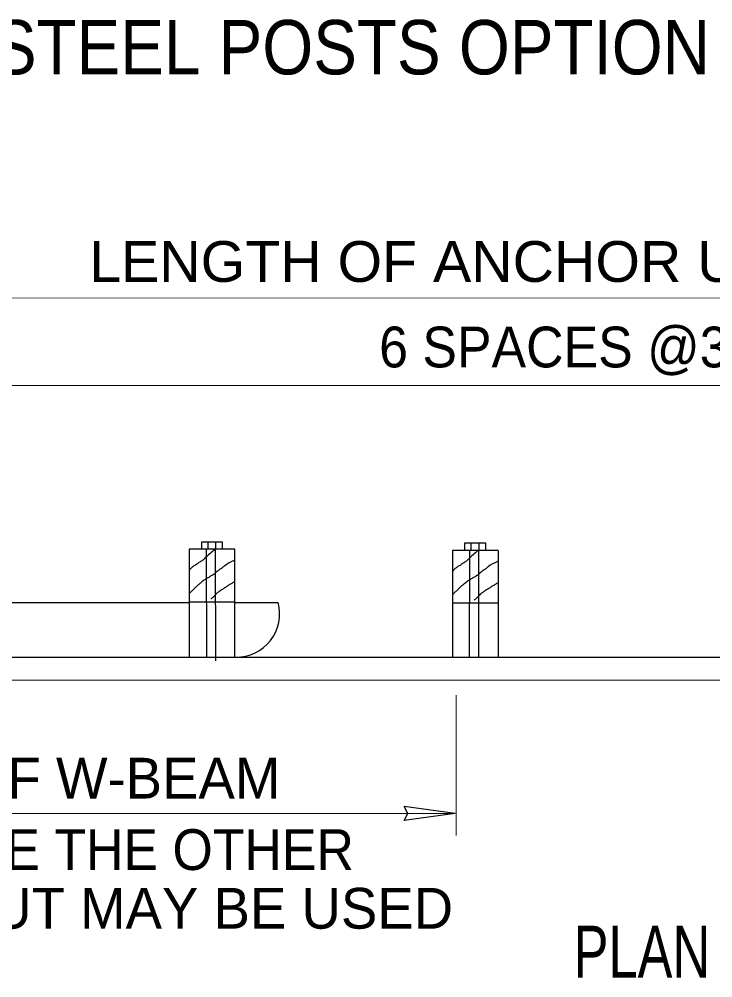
# Model space of a CAD drawing. Extents: x 578 to 948, y 17 to 286.
# Drawn here: x 773.28 to 796.24, y 139.84 to 171.59 of the extents above; entities that cross this region are included whole.
import ezdxf

# ---------------------------------------------------------------- set-up
doc = ezdxf.new("R2010")
doc.units = 0
doc.header["$LTSCALE"] = 0.54
doc.layers.add('1', color=7, linetype='Continuous', lineweight=13)

msp = doc.modelspace()

# ---------------------------------------------------------------- linework, layer by layer
at = {"layer": '1'}
for p, q in [((753.7168, 162.3767), (836.9455, 162.3162)), ((836.9455, 159.4627), (771.1066, 159.4627)), ((787.7466, 149.1955), (787.7521, 144.5564)), ((752.1594, 145.2799), (787.7098, 145.2799))]:
    msp.add_line(p, q, dxfattribs=at)
at = {"layer": '1', "lineweight": 25}
for p, q in [((779.4678, 154.0319), (779.4767, 150.4592)), ((779.5318, 154.0319), (779.5318, 154.2825)), ((779.7688, 154.0273), (779.7778, 150.3341)), ((779.7961, 154.0319), (779.7961, 154.2825)), ((788.2493, 153.9908), (788.2493, 154.237)), ((788.5137, 153.9818), (788.5137, 154.2279)), ((789.1344, 153.9955), (787.6227, 153.9955)), ((787.6291, 153.9908), (787.6291, 150.4593)), ((788.1853, 153.9999), (788.183, 150.4593)), ((788.4862, 153.9908), (788.4825, 150.4593)), ((789.1344, 153.9955), (789.1344, 150.4593)), ((771.9548, 152.2664), (778.9117, 152.2664)), ((780.4254, 152.2855), (778.9117, 152.2855)), ((780.417, 152.2664), (781.8548, 152.2664)), ((789.1428, 152.2491), (787.6565, 152.2491)), ((825.2556, 149.6978), (755.2668, 149.6874)), ((787.7094, 145.2808), (786.0216, 145.5127)), ((787.7094, 145.2808), (786.0216, 145.0488))]:
    msp.add_line(p, q, dxfattribs=at)
for points in [[(780.417, 150.4592), (780.417, 154.0319), (778.9117, 154.0319), (778.9117, 150.4592)], [(779.322, 154.0363), (779.322, 154.2825), (779.9968, 154.2825), (779.9968, 154.0319)], [(788.0395, 153.9999), (788.0395, 154.2461), (788.7142, 154.2461), (788.7142, 153.9908)], [(756.4444, 153.0619), (756.4444, 150.459), (825.258, 150.4597)], [(786.0216, 145.0488), (786.1522, 145.2832), (786.0216, 145.5127)]]:
    msp.add_lwpolyline(points, dxfattribs=at)
msp.add_arc((780.4671, 151.895), 1.4366, 269.35007, 14.98348, dxfattribs=at)
for points in [[(779.7414, 154.0181), (779.4405, 153.7445), (779.3584, 153.6715), (779.2581, 153.6078), (779.1578, 153.5348), (779.0574, 153.4802), (778.9754, 153.4071), (778.9117, 153.316), (778.9117, 153.3068)], [(788.4588, 153.9817), (788.158, 153.7081), (788.076, 153.6351), (787.9755, 153.5713), (787.8753, 153.4984), (787.775, 153.4437), (787.6929, 153.3707), (787.6291, 153.2796), (787.6291, 153.2704)], [(780.398, 153.6624), (780.0879, 153.4893), (779.9968, 153.4162), (779.9056, 153.3524), (779.8053, 153.2704), (779.705, 153.1883), (779.6047, 153.1335), (779.5043, 153.0698), (779.3949, 153.0058), (779.2856, 152.9148), (779.1943, 152.8418), (779.1031, 152.7597), (779.0301, 152.6776), (778.9481, 152.6047), (778.939, 152.5773)], [(789.1154, 153.626), (788.8054, 153.4528), (788.7142, 153.3798), (788.6231, 153.316), (788.5228, 153.2339), (788.4224, 153.1518), (788.3222, 153.0971), (788.2218, 153.0333), (788.1124, 152.9694), (788.003, 152.8783), (787.9118, 152.8054), (787.8207, 152.7233), (787.7476, 152.6412), (787.6656, 152.5682), (787.6564, 152.5409)], [(780.3888, 152.9512), (780.2977, 152.8873), (780.1974, 152.8327), (780.1062, 152.7688), (780.0059, 152.7049), (779.9147, 152.6411), (779.8234, 152.5773), (779.7323, 152.4771), (779.6503, 152.4041), (779.6228, 152.3858)], [(789.1063, 152.9148), (789.0153, 152.8509), (788.9148, 152.7962), (788.8237, 152.7324), (788.7233, 152.6685), (788.6322, 152.6047), (788.541, 152.5409), (788.4498, 152.4406), (788.3677, 152.3677), (788.3403, 152.3493)]]:
    msp.add_spline(points, degree=3, dxfattribs=at)

# ---------------------------------------------------------------- texts
at = {"layer": '1'}
for s, height, width, p in [('STEEL POSTS OPTION', 1.802, 0.9, (772.4095, 169.7627)), ("LENGTH OF ANCHOR UNIT-TYPE D( BF ) = 37'-6''", 1.351, 1.05, (775.5988, 162.8893)), ("6 SPACES @3'-1 1/2''", 1.351, 0.95, (785.1975, 160.0565)), ('ONE RAIL SET INSIDE THE OTHER', 1.351, 0.95, (755.9432, 143.4084)), ('PLAN', 1.726, 0.75, (791.6357, 139.8368))]:
    msp.add_text(s, height=height, dxfattribs=dict(at, width=width)).set_placement(p)
for s, p in [('TWO SECTIONS OF W-BEAM', (757.0352, 145.7743)), ('EXTRA ( 1 ) BLOCKOUT MAY BE USED', (754.6198, 141.4649))]:
    msp.add_text(s, height=1.351, dxfattribs=at).set_placement(p)

doc.saveas('drawing.dxf')
